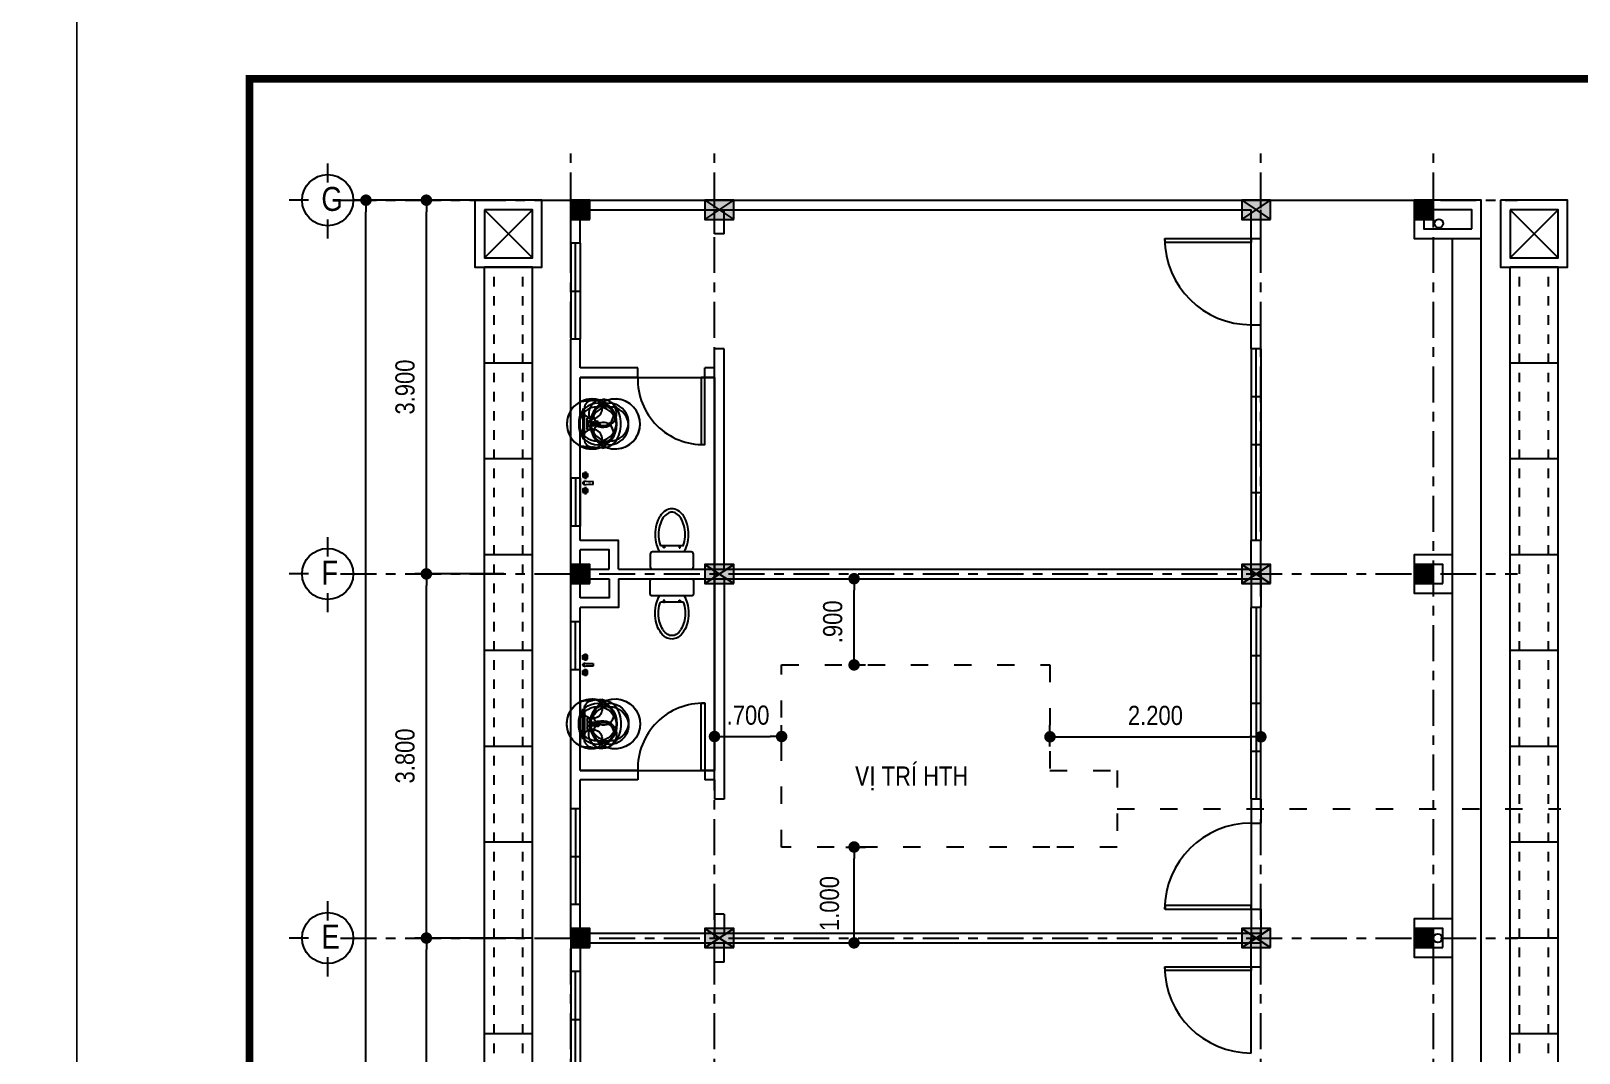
# Model space of a CAD drawing. Header units: millimetres. Extents: x 120 to 288, y 58 to 216.
# Drawn here: x 161.27 to 177.42, y 76.62 to 87.28 of the extents above; entities that cross this region are included whole.
import ezdxf

# ---------------------------------------------------------------- set-up
doc = ezdxf.new("R2010")
doc.units = ezdxf.units.MM
doc.header["$LTSCALE"] = 0.3
doc.header["$MEASUREMENT"] = 0
doc.linetypes.add('ACAD_ISO03W100', pattern=[30, 12, -18])
doc.linetypes.add('CENTER', pattern=[2, 1.25, -0.25, 0.25, -0.25])
doc.layers.get('0').update_dxf_attribs({"linetype": 'CONTINUOUS', "lineweight": 13})
doc.layers.get('DEFPOINTS').update_dxf_attribs({"linetype": 'CONTINUOUS', "lineweight": 13})
for name, color, linetype in [('CHU', 3, 'CONTINUOUS'), ('HATCH', 8, 'CONTINUOUS'), ('LAYER 1', 1, 'CONTINUOUS'), ('LAYER 7', 7, 'CONTINUOUS'), ('LAYER1', 1, 'CONTINUOUS'), ('Layer2', 4, 'CONTINUOUS'), ('LAYER7', 7, 'CONTINUOUS'), ('THIETBI', 25, 'CONTINUOUS')]:
    doc.layers.add(name, color=color, linetype=linetype)
doc.styles.add('ATTR', font='romans.shx', dxfattribs={"width": 0.8, "height": 0.7})
doc.styles.add('HELVE-KT', font='vhelvcn.TTF')
doc.dimstyles.new('1-100', dxfattribs={"dimtxt": 0.2, "dimasz": 0.12, "dimexe": 0.12, "dimexo": 0.2, "dimgap": 0.12, "dimtad": 1, "dimdec": 3, "dimzin": 4, "dimdsep": 46, "dimtxsty": 'HELVE-KT', "dimblk1": 'DOT', "dimblk2": 'DOT', "dimsah": 1, "dimcen": -0.18, "dimadec": 3, "dimazin": 0, "dimtfac": 1, "dimtdec": 3, "dimtmove": 2, "dimatfit": 3, "dimldrblk": 'DOT', "dimfxl": 0, "dimtolj": 1, "dimtzin": 4, "dimarcsym": 0})

# ---------------------------------------------------------------- blocks, each defined once
blk = doc.blocks.new('TOILET')
at = {"layer": 'THIETBI', "linetype": 'Continuous'}
for p, q in [((2.25, 0), (-2.25, 0)), ((-2.5, -0.25), (-2.5, -1.75)), ((2.5, -1.75), (2.5, -0.25)), ((-2.25, -2), (2.25, -2)), ((-1.33, -2.7), (1.33, -2.7)), ((-0.96, -2.48), (-0.96, -2.7)), ((-0.86, -2.48), (-0.96, -2.48)), ((-0.96, -2.7), (-0.86, -2.7)), ((-0.86, -2.7), (-0.86, -2.48)), ((0.86, -2.7), (0.86, -2.48)), ((0.86, -2.48), (0.96, -2.48)), ((0.96, -2.7), (0.86, -2.7)), ((0.96, -2.48), (0.96, -2.7))]:
    blk.add_line(p, q, dxfattribs=at)
for centre, radius, start, end in [((-2.25, -0.25), 0.25, 90, 180), ((2.25, -0.25), 0.25, 0, 90), ((-2.25, -1.75), 0.25, 180, 270), ((2.25, -1.75), 0.25, 270, 0), ((2.64, -4.01), 4.58, 164.9269, 180), ((1.34, -3.66), 3.23, 149.0966, 164.9269), ((2.64, -4.01), 4.18, 164.9269, 180), ((1.34, -3.66), 2.83, 160.176, 164.9269), ((-1.34, -3.66), 2.83, 15.0731, 19.824), ((-2.64, -4.01), 4.18, 0, 15.0731), ((-1.34, -3.66), 3.23, 15.0731, 30.9034), ((-2.64, -4.01), 4.58, 360, 15.0731), ((2.64, -4.01), 4.58, 180, 195.0731), ((1.34, -4.36), 3.23, 195.0731, 213.0315), ((2.64, -4.01), 4.18, 180, 195.0731), ((1.34, -4.36), 2.83, 195.0731, 213.0315), ((-1.34, -4.36), 2.83, 326.9685, 344.9269), ((-1.34, -4.36), 3.23, 326.9685, 344.9269), ((-2.64, -4.01), 4.18, 344.9269, 360), ((-2.64, -4.01), 4.58, 344.9269, 0), ((0.52, -4.9), 2.26, 213.0315, 237.5002), ((0.52, -4.9), 1.86, 213.0315, 237.5002), ((0, -5.71), 1.29, 237.5002, 270), ((0, -5.71), 0.893, 237.5002, 270), ((0, -5.71), 0.893, 270, 302.4998), ((0, -5.71), 1.29, 270, 302.4998), ((-0.52, -4.9), 1.86, 302.4998, 326.9685), ((-0.52, -4.9), 2.26, 302.4998, 326.9685)]:
    blk.add_arc(centre, radius, start, end, dxfattribs=at)
blk = doc.blocks.new('la')
at = {"layer": 'THIETBI', "linetype": 'Continuous'}
for p, q in [((-5933, 607097), (-5955, 607330)), ((-5700, 607278), (-5735, 607278)), ((-5700, 607309), (-5700, 607252)), ((-5665, 607278), (-5700, 607278)), ((-5446, 607330), (-5467, 607097)), ((-5944, 607224), (-5944, 607230)), ((-5700, 607139), (-5859, 607139)), ((-5859, 607122), (-5541, 607122)), ((-5759, 607200), (-5715, 607200)), ((-5759, 607183), (-5759, 607200)), ((-5759, 607167), (-5759, 607183)), ((-5700, 607167), (-5759, 607167)), ((-5720, 607192), (-5728, 607192)), ((-5728, 607175), (-5672, 607175)), ((-5726, 607183), (-5717, 607183)), ((-5710, 607250), (-5715, 607196)), ((-5641, 607167), (-5700, 607167)), ((-5541, 607139), (-5700, 607139)), ((-5685, 607196), (-5690, 607250)), ((-5685, 607200), (-5641, 607200)), ((-5675, 607183), (-5684, 607183)), ((-5672, 607192), (-5680, 607192)), ((-5641, 607200), (-5641, 607183)), ((-5641, 607183), (-5641, 607167)), ((-5456, 607230), (-5456, 607224)), ((-5467, 607097), (-5933, 607097))]:
    blk.add_line(p, q, dxfattribs=at)
for centre, radius in [((-5700, 607278), 21.2), ((-5700, 607278), 17), ((-5743, 607183), 17), ((-5658, 607183), 17)]:
    blk.add_circle(centre, radius, dxfattribs=at)
for centre, radius, start, end in [((-5744, 607315), 152, 126.1394, 150.4377), ((-5717, 607278), 198, 106.8299, 126.1394), ((-5699, 607218), 261, 90, 106.8299), ((-5699, 607218), 261, 73.1701, 90), ((-5681, 607278), 198, 53.8606, 73.1701), ((-5653, 607315), 152, 29.5623, 53.8606), ((-5810, 607330), 145, 180, 190.3889), ((-5787, 607339), 103, 150.4377, 180), ((-5787, 607339), 103, 180, 209.5623), ((-5744, 607363), 152, 209.5623, 233.8606), ((-5653, 607363), 152, 306.1394, 330.4377), ((-5611, 607339), 103, 0, 29.5623), ((-5611, 607339), 103, 330.4377, 0), ((-5859, 607224), 84.9, 180, 270), ((-5859, 607224), 102, 218.2453, 270), ((-5717, 607401), 198, 233.8606, 253.1701), ((-5699, 607460), 261, 253.1701, 266.4587), ((-5720, 607196), 4.24, 270, 354.3929), ((-5700, 607232), 20, 59.7473, 120.2527), ((-5699, 607460), 261, 273.0264, 286.8299), ((-5680, 607196), 4.24, 185.6071, 270), ((-5681, 607401), 198, 286.8299, 306.1394), ((-5541, 607224), 84.9, 270, 0), ((-5541, 607224), 102, 270, 321.7547)]:
    blk.add_arc(centre, radius, start, end, dxfattribs=at)
blk.add_spline([(-5446, 607330), (-5488, 607436), (-5558, 607489), (-5649, 607517), (-5751, 607517), (-5842, 607489), (-5912, 607436), (-5950, 607366), (-5955, 607330)], degree=3, dxfattribs=at)
blk = doc.blocks.new('WALFCT1T')
for p, q in [((-5.5, -1), (-5, -1)), ((-5.5, -2), (-5.5, -1)), ((-2.5, -2), (-5.5, -2)), ((-5, -2), (-5, -2.5)), ((-5, -2.5), (-3, -2.5)), ((-3, -1), (-2.5, -1)), ((-3, -2.5), (-3, -2)), ((-2.5, -1), (-2.5, -2)), ((-1, -0.5), (1, -0.5)), ((0.75, -5.5), (-0.75, -5.5)), ((2.5, -1), (3, -1)), ((2.5, -2), (2.5, -1)), ((5.5, -2), (2.5, -2)), ((3, -2), (3, -2.5)), ((3, -2.5), (5, -2.5)), ((5, -1), (5.5, -1)), ((5, -2.5), (5, -2)), ((5.5, -1), (5.5, -2))]:
    blk.add_line(p, q)
for points in [[(-3, 0), (-3, -1), (-5, -1), (-5, 0)], [(-0.25, -0.5), (-0.25, 0), (0.25, 0), (0.25, -0.5)], [(5, 0), (5, -1), (3, -1), (3, 0)]]:
    blk.add_lwpolyline(points, close=True)
for centre, start, end in [((-13.2658, -3.6195), 351.4554, 14.26943), ((13.2658, -3.6195), 165.7306, 188.5446)]:
    blk.add_arc(centre, 12.6562, start, end)
at = {"style": 'ATTR', "width": 0.8, "flags": 9}
blk.add_attdef('ESTCODE', (0, 0), '', height=0.7, dxfattribs=at)
blk = doc.blocks.new('_DOT')
at = {"color": 0, "linetype": 'ByBlock'}
blk.add_line((-0.5, 0), (-1, 0), dxfattribs=at)
at = {"color": 0, "linetype": 'ByBlock', "const_width": 0.5}
blk.add_lwpolyline([(-0.25, 0, 1), (0.25, 0, 1)], format="xyb", close=True, dxfattribs=at)
blk = doc.blocks.new('*D907')
at = {"layer": 'DEFPOINTS', "color": 0, "lineweight": -2, "ltscale": 5}
for p in [(165.394, 77.818), (166.401, 77.818), (166.401, 74.018)]:
    blk.add_point(p, dxfattribs=at)
at = {"layer": 'LAYER 1', "color": 0, "lineweight": -2, "ltscale": 5}
for p, q in [((166.201, 77.818), (165.274, 77.818)), ((165.394, 74.138), (165.394, 77.698)), ((166.201, 74.018), (165.274, 74.018))]:
    blk.add_line(p, q, dxfattribs=at)
at = {"layer": 'LAYER 1', "color": 0, "lineweight": -2, "ltscale": 5, "xscale": 0.12, "yscale": 0.12, "zscale": 0.12}
for p, rotation in [((165.394, 77.818), 90), ((165.394, 74.018), 270)]:
    blk.add_blockref('_DOT', p, dxfattribs=dict(at, rotation=rotation))
at = {"layer": 'LAYER 1', "color": 0, "ltscale": 5, "insert": (165.172, 75.918), "char_height": 0.2, "attachment_point": 5, "rotation": 90, "style": 'HELVE-KT'}
blk.add_mtext('\\A1;3.800', dxfattribs=at)
blk = doc.blocks.new('*D908')
at = {"layer": 'DEFPOINTS', "color": 0, "lineweight": -2, "ltscale": 5}
for p in [(165.394, 81.618), (166.401, 81.618), (166.401, 77.818)]:
    blk.add_point(p, dxfattribs=at)
at = {"layer": 'LAYER 1', "color": 0, "lineweight": -2, "ltscale": 5}
for p, q in [((166.201, 81.618), (165.274, 81.618)), ((165.394, 77.938), (165.394, 81.498)), ((166.201, 77.818), (165.274, 77.818))]:
    blk.add_line(p, q, dxfattribs=at)
at = {"layer": 'LAYER 1', "color": 0, "lineweight": -2, "ltscale": 5, "xscale": 0.12, "yscale": 0.12, "zscale": 0.12}
for p, rotation in [((165.394, 81.618), 90), ((165.394, 77.818), 270)]:
    blk.add_blockref('_DOT', p, dxfattribs=dict(at, rotation=rotation))
at = {"layer": 'LAYER 1', "color": 0, "ltscale": 5, "insert": (165.172, 79.718), "char_height": 0.2, "attachment_point": 5, "rotation": 90, "style": 'HELVE-KT'}
blk.add_mtext('\\A1;3.800', dxfattribs=at)
blk = doc.blocks.new('*D909')
at = {"layer": 'DEFPOINTS', "color": 0, "lineweight": -2, "ltscale": 5}
for p in [(165.394, 85.518), (166.401, 85.518), (166.401, 81.618)]:
    blk.add_point(p, dxfattribs=at)
at = {"layer": 'LAYER 1', "color": 0, "lineweight": -2, "ltscale": 5}
for p, q in [((166.201, 85.518), (165.274, 85.518)), ((165.394, 81.738), (165.394, 85.398)), ((166.201, 81.618), (165.274, 81.618))]:
    blk.add_line(p, q, dxfattribs=at)
at = {"layer": 'LAYER 1', "color": 0, "lineweight": -2, "ltscale": 5, "xscale": 0.12, "yscale": 0.12, "zscale": 0.12}
for p, rotation in [((165.394, 85.518), 90), ((165.394, 81.618), 270)]:
    blk.add_blockref('_DOT', p, dxfattribs=dict(at, rotation=rotation))
at = {"layer": 'LAYER 1', "color": 0, "ltscale": 5, "insert": (165.172, 83.568), "char_height": 0.2, "attachment_point": 5, "rotation": 90, "style": 'HELVE-KT'}
blk.add_mtext('\\A1;3.900', dxfattribs=at)
blk = doc.blocks.new('*D910')
at = {"layer": 'DEFPOINTS', "color": 0, "lineweight": -2, "ltscale": 5}
for p in [(164.764, 85.518), (165.734, 85.518), (165.734, 63.018)]:
    blk.add_point(p, dxfattribs=at)
at = {"layer": 'LAYER 1', "color": 0, "lineweight": -2, "ltscale": 5}
for p, q in [((165.534, 85.518), (164.644, 85.518)), ((164.764, 63.138), (164.764, 85.398)), ((165.534, 63.018), (164.644, 63.018))]:
    blk.add_line(p, q, dxfattribs=at)
at = {"layer": 'LAYER 1', "color": 0, "lineweight": -2, "ltscale": 5, "xscale": 0.12, "yscale": 0.12, "zscale": 0.12}
for p, rotation in [((164.764, 85.518), 90), ((164.764, 63.018), 270)]:
    blk.add_blockref('_DOT', p, dxfattribs=dict(at, rotation=rotation))
at = {"layer": 'LAYER 1', "color": 0, "ltscale": 5, "insert": (164.542, 74.679), "char_height": 0.2, "attachment_point": 5, "rotation": 90, "style": 'HELVE-KT'}
blk.add_mtext('\\A1;22.500', dxfattribs=at)
blk = doc.blocks.new('*D920')
at = {"layer": 'DEFPOINTS', "color": 0, "lineweight": -2, "ltscale": 5}
for p in [(169.569, 78.768), (169.856, 78.768), (169.569, 77.768)]:
    blk.add_point(p, dxfattribs=at)
at = {"layer": 'LAYER 1', "color": 0, "lineweight": -2, "ltscale": 5}
for p, q in [((169.769, 78.768), (169.976, 78.768)), ((169.856, 77.888), (169.856, 78.648)), ((169.769, 77.768), (169.976, 77.768))]:
    blk.add_line(p, q, dxfattribs=at)
at = {"layer": 'LAYER 1', "color": 0, "lineweight": -2, "ltscale": 5, "xscale": 0.12, "yscale": 0.12, "zscale": 0.12}
for p, rotation in [((169.856, 78.768), 90), ((169.856, 77.768), 270)]:
    blk.add_blockref('_DOT', p, dxfattribs=dict(at, rotation=rotation))
at = {"layer": 'LAYER 1', "color": 0, "ltscale": 5, "insert": (169.6, 78.178), "char_height": 0.2, "attachment_point": 5, "rotation": 90, "style": 'HELVE-KT'}
blk.add_mtext('\\A1;1.000', dxfattribs=at)
blk = doc.blocks.new('*D921')
at = {"layer": 'DEFPOINTS', "color": 0, "lineweight": -2, "ltscale": 5}
for p in [(169.1, 79.921), (168.4, 79.618), (169.1, 79.618)]:
    blk.add_point(p, dxfattribs=at)
at = {"layer": 'LAYER 1', "color": 0, "lineweight": -2, "ltscale": 5}
for p, q in [((168.4, 79.818), (168.4, 80.041)), ((169.1, 79.818), (169.1, 80.041)), ((168.52, 79.921), (168.98, 79.921))]:
    blk.add_line(p, q, dxfattribs=at)
at = {"layer": 'LAYER 1', "color": 0, "lineweight": -2, "ltscale": 5, "xscale": 0.12, "yscale": 0.12, "zscale": 0.12, "rotation": 180}
blk.add_blockref('_DOT', (168.4, 79.921), dxfattribs=at)
at = {"layer": 'LAYER 1', "color": 0, "lineweight": -2, "ltscale": 5, "xscale": 0.12, "yscale": 0.12, "zscale": 0.12}
blk.add_blockref('_DOT', (169.1, 79.921), dxfattribs=at)
at = {"layer": 'LAYER 1', "color": 0, "ltscale": 5, "insert": (168.75, 80.143), "char_height": 0.2, "attachment_point": 5, "style": 'HELVE-KT'}
blk.add_mtext('\\A1;.700', dxfattribs=at)
blk = doc.blocks.new('*D922')
at = {"layer": 'DEFPOINTS', "color": 0, "lineweight": -2, "ltscale": 5}
for p in [(169.609, 81.568), (169.856, 81.568), (169.609, 80.668)]:
    blk.add_point(p, dxfattribs=at)
at = {"layer": 'LAYER 1', "color": 0, "lineweight": -2, "ltscale": 5}
for p, q in [((169.809, 81.568), (169.976, 81.568)), ((169.856, 80.788), (169.856, 81.448)), ((169.809, 80.668), (169.976, 80.668))]:
    blk.add_line(p, q, dxfattribs=at)
at = {"layer": 'LAYER 1', "color": 0, "lineweight": -2, "ltscale": 5, "xscale": 0.12, "yscale": 0.12, "zscale": 0.12}
for p, rotation in [((169.856, 81.568), 90), ((169.856, 80.668), 270)]:
    blk.add_blockref('_DOT', p, dxfattribs=dict(at, rotation=rotation))
at = {"layer": 'LAYER 1', "color": 0, "ltscale": 5, "insert": (169.634, 81.118), "char_height": 0.2, "attachment_point": 5, "rotation": 90, "style": 'HELVE-KT'}
blk.add_mtext('\\A1;.900', dxfattribs=at)
blk = doc.blocks.new('*D923')
at = {"layer": 'DEFPOINTS', "color": 0, "lineweight": -2, "ltscale": 5}
for p in [(174.1, 79.918), (171.9, 79.618), (174.1, 79.218)]:
    blk.add_point(p, dxfattribs=at)
at = {"layer": 'LAYER 1', "color": 0, "lineweight": -2, "ltscale": 5}
for p, q in [((171.9, 79.818), (171.9, 80.038)), ((174.1, 79.418), (174.1, 80.038)), ((172.02, 79.918), (173.98, 79.918))]:
    blk.add_line(p, q, dxfattribs=at)
at = {"layer": 'LAYER 1', "color": 0, "lineweight": -2, "ltscale": 5, "xscale": 0.12, "yscale": 0.12, "zscale": 0.12, "rotation": 180}
blk.add_blockref('_DOT', (171.9, 79.918), dxfattribs=at)
at = {"layer": 'LAYER 1', "color": 0, "lineweight": -2, "ltscale": 5, "xscale": 0.12, "yscale": 0.12, "zscale": 0.12}
blk.add_blockref('_DOT', (174.1, 79.918), dxfattribs=at)
at = {"layer": 'LAYER 1', "color": 0, "ltscale": 5, "insert": (173, 80.14), "char_height": 0.2, "attachment_point": 5, "style": 'HELVE-KT'}
blk.add_mtext('\\A1;2.200', dxfattribs=at)

msp = doc.modelspace()

# ---------------------------------------------------------------- hatches: boundary and pattern name
at = {"layer": 'HATCH', "lineweight": -2, "ltscale": 0.08}
h = msp.add_hatch(color=256, dxfattribs=at)
h.paths.add_polyline_path([(166.99995, 85.41777), (166.89995, 85.51777), (166.89995, 85.31777)])
h.paths.add_polyline_path([(166.99995, 85.41777), (166.89995, 85.31777), (167.09995, 85.31777)])
h.paths.add_polyline_path([(167.09995, 85.51777), (166.99995, 85.41777), (167.09995, 85.31777)])
h.paths.add_polyline_path([(167.09995, 85.51777), (166.89995, 85.51777), (166.99995, 85.41777)])
h = msp.add_hatch(color=256, dxfattribs=at)
h.paths.add_polyline_path([(168.29995, 85.51777), (168.29995, 85.31777), (168.44995, 85.41777)])
h.paths.add_polyline_path([(168.44995, 85.41777), (168.59995, 85.51777), (168.29995, 85.51777)])
h.paths.add_polyline_path([(168.29995, 85.31777), (168.59995, 85.31777), (168.44995, 85.41777)])
h.paths.add_polyline_path([(168.44995, 85.41777), (168.59995, 85.31777), (168.59995, 85.51777)])
h = msp.add_hatch(color=256, dxfattribs=at)
h.paths.add_polyline_path([(173.89995, 85.51777), (173.89995, 85.31777), (174.04995, 85.41777)])
h.paths.add_polyline_path([(174.04995, 85.41777), (174.19995, 85.51777), (173.89995, 85.51777)])
h.paths.add_polyline_path([(173.89995, 85.31777), (174.19995, 85.31777), (174.04995, 85.41777)])
h.paths.add_polyline_path([(174.04995, 85.41777), (174.19995, 85.31777), (174.19995, 85.51777)])
h = msp.add_hatch(color=256, dxfattribs=at)
h.paths.add_polyline_path([(175.79995, 85.41777), (175.69995, 85.51777), (175.69995, 85.31777)])
h.paths.add_polyline_path([(175.79995, 85.41777), (175.69995, 85.31777), (175.89995, 85.31777)])
h.paths.add_polyline_path([(175.89995, 85.51777), (175.79995, 85.41777), (175.89995, 85.31777)])
h.paths.add_polyline_path([(175.89995, 85.51777), (175.69995, 85.51777), (175.79995, 85.41777)])
h = msp.add_hatch(color=256, dxfattribs=at)
h.paths.add_polyline_path([(175.79995, 85.41777), (175.69995, 85.51777), (175.69995, 85.31777)])
h.paths.add_polyline_path([(175.79995, 85.41777), (175.69995, 85.31777), (175.89995, 85.31777)])
h.paths.add_polyline_path([(175.89995, 85.51777), (175.79995, 85.41777), (175.89995, 85.31777)])
h.paths.add_polyline_path([(175.89995, 85.51777), (175.69995, 85.51777), (175.79995, 85.41777)])
h = msp.add_hatch(color=256, dxfattribs=at)
h.paths.add_polyline_path([(166.99995, 81.61777), (166.89995, 81.71777), (166.89995, 81.51777)])
h.paths.add_polyline_path([(166.99995, 81.61777), (166.89995, 81.51777), (167.09995, 81.51777)])
h.paths.add_polyline_path([(167.09995, 81.71777), (166.99995, 81.61777), (167.09995, 81.51777)])
h.paths.add_polyline_path([(167.09995, 81.71777), (166.89995, 81.71777), (166.99995, 81.61777)])
h = msp.add_hatch(color=256, dxfattribs=at)
h.paths.add_polyline_path([(168.29995, 81.71777), (168.29995, 81.51777), (168.44995, 81.61777)])
h.paths.add_polyline_path([(168.44995, 81.61777), (168.59995, 81.71777), (168.29995, 81.71777)])
h.paths.add_polyline_path([(168.29995, 81.51777), (168.59995, 81.51777), (168.44995, 81.61777)])
h.paths.add_polyline_path([(168.44995, 81.61777), (168.59995, 81.51777), (168.59995, 81.71777)])
h = msp.add_hatch(color=256, dxfattribs=at)
h.paths.add_polyline_path([(173.89995, 81.71777), (173.89995, 81.51777), (174.04995, 81.61777)])
h.paths.add_polyline_path([(174.04995, 81.61777), (174.19995, 81.71777), (173.89995, 81.71777)])
h.paths.add_polyline_path([(173.89995, 81.51777), (174.19995, 81.51777), (174.04995, 81.61777)])
h.paths.add_polyline_path([(174.04995, 81.61777), (174.19995, 81.51777), (174.19995, 81.71777)])
h = msp.add_hatch(color=256, dxfattribs=at)
h.paths.add_polyline_path([(175.79995, 81.61777), (175.69995, 81.71777), (175.69995, 81.51777)])
h.paths.add_polyline_path([(175.79995, 81.61777), (175.69995, 81.51777), (175.89995, 81.51777)])
h.paths.add_polyline_path([(175.89995, 81.71777), (175.79995, 81.61777), (175.89995, 81.51777)])
h.paths.add_polyline_path([(175.89995, 81.71777), (175.69995, 81.71777), (175.79995, 81.61777)])
h = msp.add_hatch(color=256, dxfattribs=at)
h.paths.add_polyline_path([(175.79995, 81.61777), (175.69995, 81.71777), (175.69995, 81.51777)])
h.paths.add_polyline_path([(175.79995, 81.61777), (175.69995, 81.51777), (175.89995, 81.51777)])
h.paths.add_polyline_path([(175.89995, 81.71777), (175.79995, 81.61777), (175.89995, 81.51777)])
h.paths.add_polyline_path([(175.89995, 81.71777), (175.69995, 81.71777), (175.79995, 81.61777)])
h = msp.add_hatch(color=256, dxfattribs=at)
h.paths.add_polyline_path([(166.99995, 77.81777), (166.89995, 77.91777), (166.89995, 77.71777)])
h.paths.add_polyline_path([(166.99995, 77.81777), (166.89995, 77.71777), (167.09995, 77.71777)])
h.paths.add_polyline_path([(167.09995, 77.91777), (166.99995, 77.81777), (167.09995, 77.71777)])
h.paths.add_polyline_path([(167.09995, 77.91777), (166.89995, 77.91777), (166.99995, 77.81777)])
h = msp.add_hatch(color=256, dxfattribs=at)
h.paths.add_polyline_path([(168.29995, 77.91777), (168.29995, 77.71777), (168.44995, 77.81777)])
h.paths.add_polyline_path([(168.44995, 77.81777), (168.59995, 77.91777), (168.29995, 77.91777)])
h.paths.add_polyline_path([(168.29995, 77.71777), (168.59995, 77.71777), (168.44995, 77.81777)])
h.paths.add_polyline_path([(168.44995, 77.81777), (168.59995, 77.71777), (168.59995, 77.91777)])
h = msp.add_hatch(color=256, dxfattribs=at)
h.paths.add_polyline_path([(173.89995, 77.91777), (173.89995, 77.71777), (174.04995, 77.81777)])
h.paths.add_polyline_path([(174.04995, 77.81777), (174.19995, 77.91777), (173.89995, 77.91777)])
h.paths.add_polyline_path([(173.89995, 77.71777), (174.19995, 77.71777), (174.04995, 77.81777)])
h.paths.add_polyline_path([(174.04995, 77.81777), (174.19995, 77.71777), (174.19995, 77.91777)])
h = msp.add_hatch(color=256, dxfattribs=at)
h.paths.add_polyline_path([(175.79995, 77.81777), (175.69995, 77.91777), (175.69995, 77.71777)])
h.paths.add_polyline_path([(175.79995, 77.81777), (175.69995, 77.71777), (175.89995, 77.71777)])
h.paths.add_polyline_path([(175.89995, 77.91777), (175.79995, 77.81777), (175.89995, 77.71777)])
h.paths.add_polyline_path([(175.89995, 77.91777), (175.69995, 77.91777), (175.79995, 77.81777)])
h = msp.add_hatch(color=256, dxfattribs=at)
h.paths.add_polyline_path([(175.79995, 77.81777), (175.69995, 77.91777), (175.69995, 77.71777)])
h.paths.add_polyline_path([(175.79995, 77.81777), (175.69995, 77.71777), (175.89995, 77.71777)])
h.paths.add_polyline_path([(175.89995, 77.91777), (175.79995, 77.81777), (175.89995, 77.71777)])
h.paths.add_polyline_path([(175.89995, 77.91777), (175.69995, 77.91777), (175.79995, 77.81777)])

# ---------------------------------------------------------------- linework, layer by layer
at = {"layer": 'CHU'}
for points in [[(164.36384, 85.9011), (164.36384, 85.7011)], [(164.16384, 85.51777), (163.96384, 85.51777)], [(164.56384, 85.51777), (164.76384, 85.51777)], [(164.36384, 85.31777), (164.36384, 85.11777)], [(164.36384, 82.0011), (164.36384, 81.8011)], [(164.16384, 81.61777), (163.96384, 81.61777)], [(164.56384, 81.61777), (164.76384, 81.61777)], [(164.36384, 81.41777), (164.36384, 81.21777)], [(164.36384, 78.2011), (164.36384, 78.0011)], [(164.16384, 77.81777), (163.96384, 77.81777)], [(164.56384, 77.81777), (164.76384, 77.81777)], [(164.36384, 77.61777), (164.36384, 77.41777)]]:
    msp.add_lwpolyline(points, dxfattribs=at)
for centre in [(164.36384, 85.51777), (164.36384, 81.61777), (164.36384, 77.81777)]:
    msp.add_circle(centre, 0.26667, dxfattribs=at)
at = {"layer": 'DEFPOINTS', "linetype": 'Continuous', "ltscale": 0.08}
for points in [[(119.74885, 58.04536), (161.74885, 58.04536), (161.74885, 87.74536), (119.74885, 87.74536)], [(161.74885, 58.04536), (203.74885, 58.04536), (203.74885, 87.74536), (161.74885, 87.74536)]]:
    msp.add_lwpolyline(points, close=True, dxfattribs=at)
at = {"layer": 'HATCH', "lineweight": -2, "ltscale": 0.08}
for p, q in [((166.89995, 85.31777), (167.09995, 85.51777)), ((166.89995, 85.51777), (167.09995, 85.31777)), ((168.29995, 85.31777), (168.59995, 85.51777)), ((168.29995, 85.51777), (168.59995, 85.31777)), ((173.89995, 85.31777), (174.19995, 85.51777)), ((173.89995, 85.51777), (174.19995, 85.31777)), ((174.09995, 85.51777), (175.89995, 85.51777)), ((175.69995, 85.31777), (175.89995, 85.51777)), ((175.69995, 85.51777), (175.89995, 85.31777)), ((175.69995, 85.31777), (175.89995, 85.51777)), ((175.69995, 85.51777), (175.89995, 85.31777)), ((176.39995, 63.01777), (176.39995, 85.51777)), ((173.99995, 84.21777), (173.99995, 85.11777)), ((176.09995, 63.41777), (176.09995, 85.11777)), ((166.89995, 85.06777), (166.89995, 84.06777)), ((166.94995, 84.06777), (166.94995, 85.06777)), ((166.99995, 85.06777), (166.99995, 84.06777)), ((166.89995, 84.56777), (166.99995, 84.56777)), ((173.99995, 83.96777), (173.99995, 81.96777)), ((174.04995, 81.96777), (174.04995, 83.96777)), ((174.09995, 83.96777), (174.09995, 81.96777)), ((167.59995, 83.66777), (168.29995, 83.66777)), ((173.99995, 83.46777), (174.09995, 83.46777)), ((173.99995, 82.96777), (174.09995, 82.96777)), ((173.99995, 82.46777), (174.09995, 82.46777)), ((166.89995, 81.51777), (167.09995, 81.71777)), ((166.89995, 81.71777), (167.09995, 81.51777)), ((168.29995, 81.51777), (168.59995, 81.71777)), ((168.29995, 81.71777), (168.59995, 81.51777)), ((173.89995, 81.51777), (174.19995, 81.71777)), ((173.89995, 81.71777), (174.19995, 81.51777)), ((175.69995, 81.51777), (175.89995, 81.71777)), ((175.69995, 81.71777), (175.89995, 81.51777)), ((175.69995, 81.51777), (175.89995, 81.71777)), ((175.69995, 81.71777), (175.89995, 81.51777)), ((173.99995, 79.26777), (173.99995, 81.26777)), ((174.04995, 81.26777), (174.04995, 79.26777)), ((174.09995, 79.26777), (174.09995, 81.26777)), ((173.99995, 80.76777), (174.09995, 80.76777)), ((173.99995, 80.26777), (174.09995, 80.26777)), ((173.99995, 79.76777), (174.09995, 79.76777)), ((167.59995, 79.56777), (168.29995, 79.56777)), ((166.89995, 78.16777), (166.89995, 79.16777)), ((166.94995, 79.16777), (166.94995, 78.16777)), ((166.99995, 78.16777), (166.99995, 79.16777)), ((173.99995, 79.01777), (173.99995, 78.11777)), ((166.89995, 78.66777), (166.99995, 78.66777)), ((166.89995, 77.71777), (167.09995, 77.91777)), ((166.89995, 77.91777), (167.09995, 77.71777)), ((168.29995, 77.71777), (168.59995, 77.91777)), ((168.29995, 77.91777), (168.59995, 77.71777)), ((173.89995, 77.71777), (174.19995, 77.91777)), ((173.89995, 77.91777), (174.19995, 77.71777)), ((175.69995, 77.71777), (175.89995, 77.91777)), ((175.69995, 77.91777), (175.89995, 77.71777)), ((175.69995, 77.71777), (175.89995, 77.91777)), ((175.69995, 77.91777), (175.89995, 77.71777)), ((166.89995, 77.46777), (166.89995, 76.46777)), ((166.94995, 76.46777), (166.94995, 77.46777)), ((166.99995, 77.46777), (166.99995, 76.46777)), ((173.99995, 76.61777), (173.99995, 77.51777)), ((166.89995, 76.96777), (166.99995, 76.96777))]:
    msp.add_line(p, q, dxfattribs=at)
at = {"layer": 'HATCH', "linetype": 'CENTER'}
for points in [[(166.89995, 61.13316), (166.89995, 86.00621)], [(168.39995, 61.13316), (168.39995, 86.00621)], [(174.09995, 61.13316), (174.09995, 86.00621)], [(175.89995, 61.13316), (175.89995, 86.00621)], [(164.49761, 85.51777), (176.7787, 85.51777)], [(164.49761, 81.61777), (176.7787, 81.61777)], [(164.49761, 77.81777), (176.7787, 77.81777)]]:
    msp.add_lwpolyline(points, dxfattribs=at)
at = {"layer": 'HATCH', "lineweight": -2, "ltscale": 0.08}
for points in [[(167.09995, 85.31777), (167.09995, 85.51777), (166.89995, 85.51777), (166.89995, 85.31777)], [(168.59995, 85.31777), (168.59995, 85.51777), (168.29995, 85.51777), (168.29995, 85.31777)], [(174.19995, 85.31777), (174.19995, 85.51777), (173.89995, 85.51777), (173.89995, 85.31777)], [(175.89995, 85.31777), (175.89995, 85.51777), (175.69995, 85.51777), (175.69995, 85.31777)], [(175.89995, 85.31777), (175.89995, 85.51777), (175.69995, 85.51777), (175.69995, 85.31777)], [(176.39995, 85.11777), (176.39995, 85.51777), (175.69995, 85.51777), (175.69995, 85.11777)], [(176.29995, 85.21777), (176.29995, 85.41777), (175.79995, 85.41777), (175.79995, 85.21777)], [(173.99995, 85.11777), (173.99995, 85.07777), (173.09995, 85.07777), (173.09995, 85.11777)], [(168.29995, 83.66777), (168.25995, 83.66777), (168.25995, 82.96777), (168.29995, 82.96777)], [(168.39995, 81.66777), (168.39995, 83.66777), (168.39995, 83.66777), (168.39995, 81.66777)], [(176.09995, 81.41777), (176.09995, 81.81777), (175.69995, 81.81777), (175.69995, 81.41777)], [(167.09995, 81.51777), (167.09995, 81.71777), (166.89995, 81.71777), (166.89995, 81.51777)], [(168.59995, 81.51777), (168.59995, 81.71777), (168.29995, 81.71777), (168.29995, 81.51777)], [(168.39995, 81.56777), (168.39995, 79.56777), (168.39995, 79.56777), (168.39995, 81.56777)], [(174.19995, 81.51777), (174.19995, 81.71777), (173.89995, 81.71777), (173.89995, 81.51777)], [(175.89995, 81.51777), (175.89995, 81.71777), (175.69995, 81.71777), (175.69995, 81.51777)], [(175.89995, 81.51777), (175.89995, 81.71777), (175.69995, 81.71777), (175.69995, 81.51777)], [(175.99995, 81.51777), (175.99995, 81.71777), (175.79995, 81.71777), (175.79995, 81.51777)], [(168.29995, 79.56777), (168.25995, 79.56777), (168.25995, 80.26777), (168.29995, 80.26777)], [(173.99995, 78.11777), (173.99995, 78.15777), (173.09995, 78.15777), (173.09995, 78.11777)], [(176.09995, 77.61777), (176.09995, 78.01777), (175.69995, 78.01777), (175.69995, 77.61777)], [(167.09995, 77.71777), (167.09995, 77.91777), (166.89995, 77.91777), (166.89995, 77.71777)], [(168.59995, 77.71777), (168.59995, 77.91777), (168.29995, 77.91777), (168.29995, 77.71777)], [(174.19995, 77.71777), (174.19995, 77.91777), (173.89995, 77.91777), (173.89995, 77.71777)], [(175.89995, 77.71777), (175.89995, 77.91777), (175.69995, 77.91777), (175.69995, 77.71777)], [(175.89995, 77.71777), (175.89995, 77.91777), (175.69995, 77.91777), (175.69995, 77.71777)], [(175.99995, 77.71777), (175.99995, 77.91777), (175.79995, 77.91777), (175.79995, 77.71777)], [(173.99995, 77.51777), (173.99995, 77.47777), (173.09995, 77.47777), (173.09995, 77.51777)]]:
    msp.add_lwpolyline(points, close=True, dxfattribs=at)
for points in [[(166.89995, 85.06777), (166.89995, 85.51777)], [(166.89995, 85.51777), (174.19995, 85.51777)], [(166.99995, 85.06777), (166.99995, 85.41777)], [(166.99995, 85.41777), (173.99995, 85.41777)], [(168.39995, 85.16777), (168.39995, 85.41777)], [(168.49995, 85.16777), (168.49995, 85.41777)], [(173.99995, 85.11777), (173.99995, 85.41777)], [(174.09995, 85.11777), (174.09995, 85.41777)], [(168.49995, 85.16777), (168.39995, 85.16777)], [(173.99995, 85.11777), (174.09995, 85.11777)], [(166.99995, 85.06777), (166.89995, 85.06777)], [(173.99995, 83.96777), (173.99995, 84.21777)], [(173.99995, 84.21777), (174.09995, 84.21777)], [(174.09995, 83.96777), (174.09995, 84.21777)], [(166.89995, 81.61777), (166.89995, 84.06777)], [(166.99995, 84.06777), (166.89995, 84.06777)], [(166.99995, 83.76777), (166.99995, 84.06777)], [(168.39995, 83.76777), (168.39995, 83.96777)], [(168.49995, 83.96777), (168.39995, 83.96777)], [(168.49995, 83.76777), (168.49995, 83.96777)], [(174.09995, 83.96777), (173.99995, 83.96777)], [(167.59995, 83.76777), (166.99995, 83.76777)], [(167.59995, 83.76777), (166.99995, 83.76777)], [(167.59995, 83.66777), (166.99995, 83.66777)], [(166.99995, 83.66777), (167.59995, 83.66777)], [(166.99995, 81.96777), (166.99995, 83.66777)], [(167.59995, 83.66777), (167.59995, 83.76777)], [(168.39995, 83.76777), (168.29995, 83.76777)], [(168.39995, 83.76777), (168.29995, 83.76777)], [(168.29995, 83.66777), (168.29995, 83.76777)], [(168.39995, 83.66777), (168.29995, 83.66777)], [(168.29995, 83.66777), (168.39995, 83.66777)], [(168.49995, 81.66777), (168.49995, 83.76777)], [(166.99995, 82.61777), (166.89995, 82.61777)], [(166.89995, 82.61777), (166.89995, 82.11777)], [(166.94995, 82.61777), (166.94995, 82.11777)], [(166.99995, 82.61777), (166.99995, 82.11777)], [(166.99995, 82.11777), (166.89995, 82.11777)], [(167.39995, 81.66777), (167.39995, 81.96777), (166.99995, 81.96777)], [(173.99995, 81.61777), (173.99995, 81.96777)], [(174.09995, 81.96777), (173.99995, 81.96777)], [(174.09995, 81.61777), (174.09995, 81.96777)], [(167.29995, 81.66777), (167.29995, 81.86777), (166.99995, 81.86777)], [(166.99995, 81.61777), (166.99995, 81.86777)], [(166.89995, 81.66777), (167.29995, 81.66777)], [(166.89995, 79.16777), (166.89995, 81.61777)], [(166.89995, 81.56777), (167.29995, 81.56777)], [(166.99995, 81.36777), (166.99995, 81.61777)], [(167.29995, 81.56777), (167.29995, 81.36777), (166.99995, 81.36777)], [(167.39995, 81.56777), (167.39995, 81.26777), (166.99995, 81.26777)], [(167.39995, 81.66777), (174.09995, 81.66777)], [(167.39995, 81.56777), (174.09995, 81.56777)], [(168.49995, 81.56777), (168.49995, 79.46777)], [(173.99995, 81.61777), (173.99995, 81.26777)], [(174.09995, 81.61777), (174.09995, 81.26777)], [(166.99995, 79.56777), (166.99995, 81.26777)], [(174.09995, 81.26777), (173.99995, 81.26777)], [(166.99995, 81.11777), (166.89995, 81.11777)], [(166.89995, 80.61777), (166.89995, 81.11777)], [(166.94995, 80.61777), (166.94995, 81.11777)], [(166.99995, 80.61777), (166.99995, 81.11777)], [(166.99995, 80.61777), (166.89995, 80.61777)], [(167.59995, 79.56777), (166.99995, 79.56777)], [(166.99995, 79.56777), (167.59995, 79.56777)], [(167.59995, 79.46777), (166.99995, 79.46777)], [(167.59995, 79.46777), (166.99995, 79.46777)], [(166.99995, 79.16777), (166.99995, 79.46777)], [(167.59995, 79.56777), (167.59995, 79.46777)], [(168.39995, 79.56777), (168.29995, 79.56777)], [(168.29995, 79.56777), (168.39995, 79.56777)], [(168.29995, 79.56777), (168.29995, 79.46777)], [(168.39995, 79.46777), (168.29995, 79.46777)], [(168.39995, 79.46777), (168.29995, 79.46777)], [(168.39995, 79.46777), (168.39995, 79.26777)], [(168.49995, 79.46777), (168.49995, 79.26777)], [(166.99995, 79.16777), (166.89995, 79.16777)], [(168.49995, 79.26777), (168.39995, 79.26777)], [(173.99995, 79.26777), (173.99995, 79.01777)], [(174.09995, 79.26777), (173.99995, 79.26777)], [(174.09995, 79.26777), (174.09995, 79.01777)], [(173.99995, 79.01777), (174.09995, 79.01777)], [(166.89995, 77.81777), (166.89995, 78.16777)], [(166.99995, 78.16777), (166.89995, 78.16777)], [(166.99995, 77.81777), (166.99995, 78.16777)], [(168.39995, 78.06777), (168.39995, 77.86777)], [(168.49995, 78.06777), (168.39995, 78.06777)], [(168.49995, 78.06777), (168.49995, 77.86777)], [(173.99995, 78.11777), (173.99995, 77.81777)], [(173.99995, 78.11777), (174.09995, 78.11777)], [(174.09995, 78.11777), (174.09995, 77.81777)], [(166.89995, 77.86777), (174.09995, 77.86777)], [(166.89995, 77.81777), (166.89995, 77.46777)], [(166.89995, 77.76777), (174.09995, 77.76777)], [(166.99995, 77.81777), (166.99995, 77.46777)], [(168.39995, 77.56777), (168.39995, 77.76777)], [(168.49995, 77.56777), (168.49995, 77.76777)], [(173.99995, 77.51777), (173.99995, 77.81777)], [(174.09995, 77.51777), (174.09995, 77.81777)], [(168.49995, 77.56777), (168.39995, 77.56777)], [(166.99995, 77.46777), (166.89995, 77.46777)], [(173.99995, 77.51777), (174.09995, 77.51777)]]:
    msp.add_lwpolyline(points, dxfattribs=at)
at = {"layer": 'HATCH', "linetype": 'ACAD_ISO03W100', "ltscale": 0.01}
for points in [[(166.09995, 62.81777), (166.09995, 84.81777)], [(166.39995, 62.81777), (166.39995, 84.81777)], [(176.79995, 62.81777), (176.79995, 84.81777)], [(177.09995, 62.81777), (177.09995, 84.81777)]]:
    msp.add_lwpolyline(points, dxfattribs=at)
at = {"layer": 'HATCH', "lineweight": -2, "ltscale": 0.08}
for centre, radius, start, end in [((173.99995, 85.12175), 0.90392, 180.252591, 270), ((168.27995, 83.64777), 0.68029, 178.315316, 271.684684), ((168.27995, 79.58777), 0.68029, 88.315316, 181.684684), ((173.99995, 78.11378), 0.90392, 90, 179.747409), ((173.99995, 77.52175), 0.90392, 180.252591, 270)]:
    msp.add_arc(centre, radius, start, end, dxfattribs=at)
at = {"layer": 'LAYER 1', "ltscale": 5}
for centre in [(175.95786, 85.27603), (175.94495, 77.81777)]:
    msp.add_circle(centre, 0.045, dxfattribs=at)
at = {"layer": 'LAYER 7', "linetype": 'ACAD_ISO03W100', "ltscale": 0.05}
msp.add_lwpolyline([(171.89995, 78.76777), (169.09995, 78.76777), (169.09995, 80.66777), (171.89995, 80.66777), (171.89995, 79.56777), (172.59995, 79.56777), (172.59995, 78.76777)], close=True, dxfattribs=at)
msp.add_lwpolyline([(172.59995, 79.16777), (177.22895, 79.16777)], dxfattribs=at)
at = {"layer": 'Layer2', "linetype": 'Continuous', "ltscale": 0.08}
for points in [[(165.89995, 85.51777), (165.89995, 84.81777), (166.59995, 84.81777), (166.59995, 85.51777)], [(176.59995, 85.51777), (176.59995, 84.81777), (177.29995, 84.81777), (177.29995, 85.51777)]]:
    msp.add_lwpolyline(points, close=True, dxfattribs=at)
for points in [[(165.99995, 85.41777), (165.99995, 84.91777), (166.49995, 84.91777), (166.49995, 85.41777), (165.99995, 85.41777)], [(165.99995, 84.91777), (166.49995, 85.41777)], [(166.49995, 84.91777), (165.99995, 85.41777)], [(176.69995, 85.41777), (176.69995, 84.91777), (177.19995, 84.91777), (177.19995, 85.41777), (176.69995, 85.41777)], [(176.69995, 84.91777), (177.19995, 85.41777)], [(177.19995, 84.91777), (176.69995, 85.41777)], [(165.99995, 62.81777), (165.99995, 84.81777)], [(166.49995, 84.81777), (165.99995, 84.81777)], [(166.49995, 62.81777), (166.49995, 84.81777)], [(176.69995, 62.81777), (176.69995, 84.81777)], [(177.19995, 84.81777), (176.69995, 84.81777)], [(177.19995, 62.81777), (177.19995, 84.81777)], [(166.49995, 83.81777), (165.99995, 83.81777)], [(177.19995, 83.81777), (176.69995, 83.81777)], [(166.49995, 82.81777), (165.99995, 82.81777)], [(177.19995, 82.81777), (176.69995, 82.81777)], [(166.49995, 81.81777), (165.99995, 81.81777)], [(177.19995, 81.81777), (176.69995, 81.81777)], [(166.49995, 80.81777), (165.99995, 80.81777)], [(177.19995, 80.81777), (176.69995, 80.81777)], [(166.49995, 79.81777), (165.99995, 79.81777)], [(177.19995, 79.81777), (176.69995, 79.81777)], [(166.49995, 78.81777), (165.99995, 78.81777)], [(177.19995, 78.81777), (176.69995, 78.81777)], [(166.49995, 77.81777), (165.99995, 77.81777)], [(177.19995, 77.81777), (176.69995, 77.81777)], [(166.49995, 76.81777), (165.99995, 76.81777)], [(177.19995, 76.81777), (176.69995, 76.81777)]]:
    msp.add_lwpolyline(points, dxfattribs=at)
at = {"layer": 'LAYER7', "linetype": 'Continuous', "const_width": 0.08}
msp.add_lwpolyline([(202.74885, 86.78282), (163.54885, 86.78282), (163.54885, 59.00791), (202.74885, 59.00791)], close=True, dxfattribs=at)

# ---------------------------------------------------------------- block references
at = {"layer": 'HATCH', "lineweight": -2, "ltscale": 0.08}
for name, p, xscale, yscale, zscale, rotation in [('la', (-440.09697, 77.48354), 0.0009999999892897904, 0.0009999999310821295, 0.001, 270), ('WALFCT1T', (167.02533, 82.56654), -0.02000000001862645, 0.02000000001862645, 0.02, 90), ('TOILET', (167.95515, 81.66777), 0.09000000002561137, 0.09000000002561137, 0.09, 180), ('WALFCT1T', (167.02533, 80.66899), 0.02000000001862645, 0.02000000001862645, 0.02, 90), ('la', (-440.09697, 85.75199), -0.0009999999892897904, 0.0009999999310821295, 0.001, 270)]:
    msp.add_blockref(name, p, dxfattribs=dict(at, xscale=xscale, yscale=yscale, zscale=zscale, rotation=rotation))
at = {"layer": 'HATCH', "lineweight": -2, "ltscale": 0.08, "xscale": -0.09000000002561137, "yscale": 0.09000000002561137, "zscale": 0.09}
msp.add_blockref('TOILET', (167.95515, 81.56777), dxfattribs=at)

# ---------------------------------------------------------------- texts
at = {"layer": 'LAYER1', "linetype": 'Continuous', "ltscale": 0.05, "char_height": 0.25, "width": 13.0973333, "attachment_point": 1, "style": 'HELVE-KT'}
for s, insert in [('G', (164.29867, 85.65631)), ('F', (164.29867, 81.75631)), ('E', (164.29867, 77.95631))]:
    msp.add_mtext(s, dxfattribs=dict(at, insert=insert))
at = {"layer": 'LAYER1', "ltscale": 1000, "insert": (169.86427, 79.60859), "char_height": 0.25, "width": 5.8704204, "attachment_point": 1, "style": 'HELVE-KT'}
msp.add_mtext('{\\H0.8x;VÒ TRÍ HTH} ', dxfattribs=at)

# ---------------------------------------------------------------- dimensions: what is measured, and where the dimension line sits
at = {"layer": 'LAYER 1', "ltscale": 5}
for base, p1, p2, picture, middle in [((164.76384, 85.51777), (165.73379, 63.01777), (165.73379, 85.51777), '*D910', (164.54171, 74.67878)), ((169.85564, 78.76777), (169.56937, 77.76777), (169.56937, 78.76777), '*D920', (169.59951, 78.17834))]:
    dim = msp.add_linear_dim(base=base, p1=p1, p2=p2, angle=90, dimstyle='1-100', dxfattribs=at)
    dim.commit()
    dim.dimension.update_dxf_attribs({"geometry": picture, "text_midpoint": middle, "dimtype": 160})
for base, p1, p2, picture, middle in [((165.39402, 85.51777), (166.40091, 81.61777), (166.40091, 85.51777), '*D909', (165.17189, 83.56777)), ((165.39402, 81.61777), (166.40091, 77.81777), (166.40091, 81.61777), '*D908', (165.17189, 79.71777)), ((169.85564, 81.56777), (169.60887, 80.66777), (169.60887, 81.56777), '*D922', (169.63351, 81.11777)), ((165.39402, 77.81777), (166.40091, 74.01777), (166.40091, 77.81777), '*D907', (165.17189, 75.91777))]:
    dim = msp.add_linear_dim(base=base, p1=p1, p2=p2, angle=90, dimstyle='1-100', dxfattribs=at)
    dim.commit()
    dim.dimension.update_dxf_attribs({"geometry": picture, "text_midpoint": middle})
for base, p1, p2, picture, middle in [((169.09995, 79.92065), (168.39995, 79.61777), (169.09995, 79.61777), '*D921', (168.74995, 80.14278)), ((174.09995, 79.91828), (171.89995, 79.61777), (174.09995, 79.21777), '*D923', (172.99995, 80.14041))]:
    dim = msp.add_linear_dim(base=base, p1=p1, p2=p2, dimstyle='1-100', dxfattribs=at)
    dim.commit()
    dim.dimension.update_dxf_attribs({"geometry": picture, "text_midpoint": middle})

doc.saveas('drawing.dxf')
